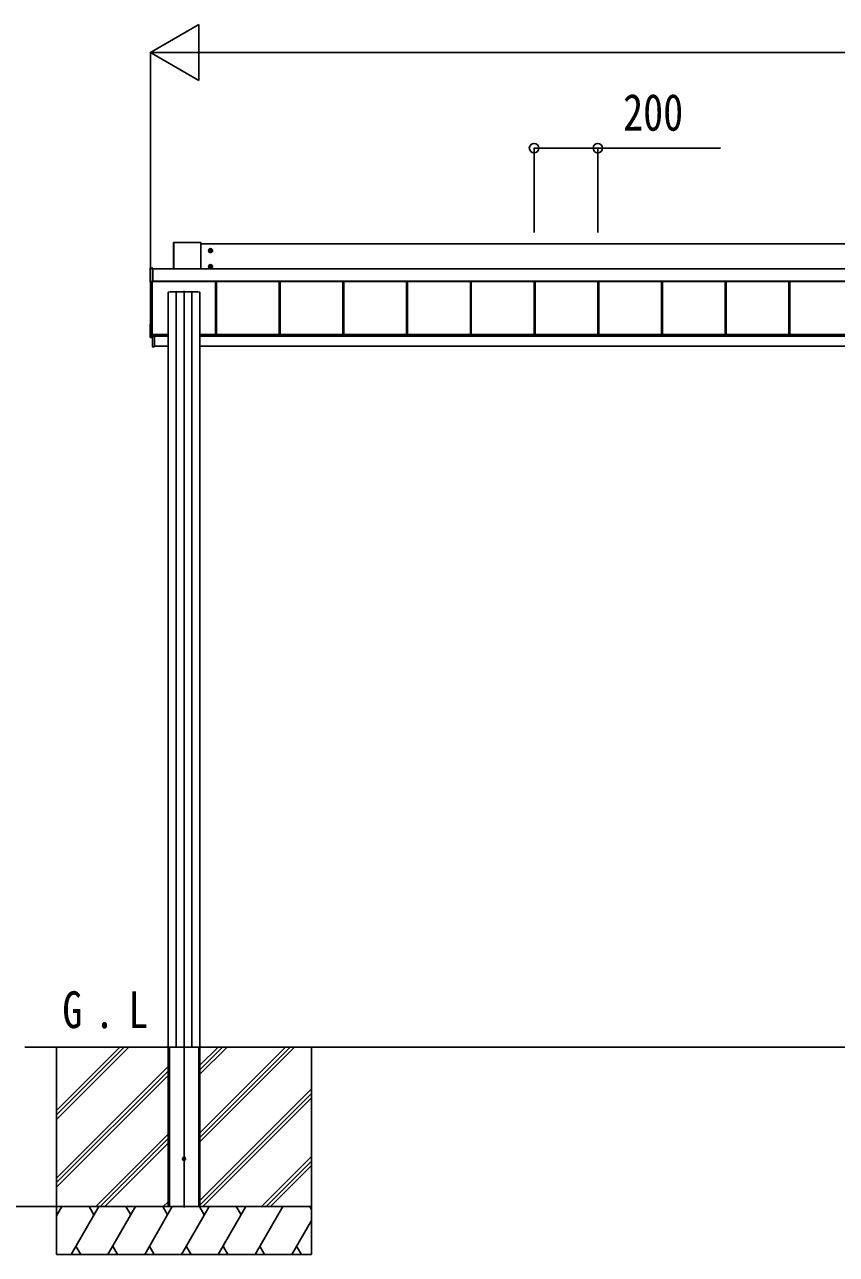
# Model space of a CAD drawing. Units: millimetres, scale not verified. Extents: x -14718 to 14718, y -10396 to 10396.
# Drawn here: x -12108 to -9560, y -7858 to -3999 of the extents above; entities that cross this region are included whole.
import ezdxf
from ezdxf.enums import TextEntityAlignment as Align

# ---------------------------------------------------------------- set-up
doc = ezdxf.new("R2010")
doc.units = ezdxf.units.MM
doc.header["$LTSCALE"] = 50
for name, color, linetype in [('0-2_USER1', 3, 'Continuous'), ('0-3_YKK_12', 2, 'Continuous'), ('0-4_YKK_A1', 4, 'Continuous'), ('0-5_YKK_D', 6, 'Continuous')]:
    doc.layers.add(name, color=color, linetype=linetype)
doc.styles.add('ＭＳ ゴシック', font='')
doc.styles.get('ＭＳ ゴシック').set_extended_font_data('MS Gothic')

msp = doc.modelspace()

# ---------------------------------------------------------------- linework, layer by layer
at = {"layer": '0-3_YKK_12'}
msp.add_line((-11607.43, -7710.42), (-11607.43, -4834.72), dxfattribs=at)
at = {"layer": '0-4_YKK_A1'}
for p, q in [((-11640.43, -4683.07), (-11640.43, -4765.23)), ((-11640.09, -4683.21), (-11640.43, -4683.07)), ((-11640.09, -4765.23), (-11640.09, -4683.21)), ((-11554.93, -4682.57), (-11639.93, -4682.57)), ((-11639.93, -4682.57), (-11639.59, -4682.71)), ((-11639.59, -4682.71), (-11639.59, -4683.2)), ((-11639.59, -4683.2), (-11639.59, -4765.23)), ((-11555.27, -4683.2), (-11639.59, -4683.2)), ((-11555.27, -4682.71), (-11554.93, -4682.57)), ((-11555.27, -4765.23), (-11555.27, -4683.2)), ((-11554.43, -4683.07), (-11554.77, -4683.21)), ((-11554.77, -4683.21), (-11554.77, -4765.23)), ((-11554.43, -4765.23), (-11554.43, -4683.07)), ((-7060.43, -4686.79), (-11554.43, -4686.79)), ((-11524.43, -4715.78), (-11524.43, -4701.28)), ((-11531.68, -4708.53), (-11517.18, -4708.53)), ((-11526.71, -4707.77), (-11527.43, -4707.77)), ((-11522.15, -4709.29), (-11521.43, -4709.29)), ((-11713.93, -4806.43), (-11713.93, -4764.45)), ((-11713.47, -4764.65), (-11713.93, -4764.45)), ((-11713.47, -4805.71), (-11713.47, -4764.65)), ((-11713.43, -4763.95), (-11707.73, -4763.95)), ((-11713.43, -4763.95), (-11712.97, -4764.15)), ((-11712.97, -4764.63), (-11712.97, -4805.69)), ((-11705.93, -4764.63), (-11712.97, -4764.63)), ((-11707.73, -4763.99), (-11707.73, -4763.95)), ((-11705.93, -4764), (-11707.13, -4764)), ((-11707.13, -4764), (-11707.13, -4764)), ((-11705.93, -4764), (-11707.13, -4764)), ((-11705.93, -4764.15), (-11705.93, -4764)), ((-11705.93, -4764), (-11705.93, -4764)), ((-11705.93, -4764.15), (-11705.93, -4764.63)), ((-11705.93, -4764.63), (-11705.93, -4805.69)), ((-7014.93, -4765.23), (-11705.93, -4765.23)), ((-7014.93, -4765.71), (-11705.93, -4765.71)), ((-11531.68, -4758.5), (-11517.18, -4758.5)), ((-11526.71, -4757.74), (-11527.43, -4757.74)), ((-11524.43, -4765.75), (-11524.43, -4751.25)), ((-11522.15, -4759.26), (-11521.43, -4759.26)), ((-11713.93, -4806.43), (-11713.47, -4805.71)), ((-11712.97, -4806.21), (-11713.43, -4806.93)), ((-11707.73, -4806.93), (-11713.43, -4806.93)), ((-11712.43, -4806.93), (-11712.43, -4979.35)), ((-11707.73, -4806.93), (-11707.73, -4806.81)), ((-11707.43, -4806.76), (-11707.43, -4979.4)), ((-11707.13, -4806.76), (-11707.13, -4806.75)), ((-11707.13, -4806.75), (-11705.93, -4806.75)), ((-11707.13, -4806.76), (-11705.93, -4806.76)), ((-7014.93, -4804.69), (-11705.93, -4804.69)), ((-7014.93, -4805.2), (-11705.93, -4805.2)), ((-11705.93, -4805.34), (-7014.93, -4805.34)), ((-7014.93, -4805.34), (-11705.93, -4805.34)), ((-11705.93, -4805.69), (-11705.93, -4806.21)), ((-11705.93, -4806.21), (-11705.93, -4806.75)), ((-11705.93, -4806.75), (-11705.93, -4806.76)), ((-11508.93, -4805.34), (-11508.93, -4971.57)), ((-11508.53, -4805.34), (-11508.53, -4970.62)), ((-11505.93, -4805.34), (-11505.93, -4971.57)), ((-11308.93, -4805.34), (-11308.93, -4971.57)), ((-11308.93, -4805.34), (-11308.93, -4971.57)), ((-11306.33, -4805.34), (-11306.33, -4971.57)), ((-11306.33, -4805.34), (-11306.33, -4971.57)), ((-11305.93, -4805.34), (-11305.93, -4971.57)), ((-11305.93, -4805.34), (-11305.93, -4971.57)), ((-11108.93, -4805.34), (-11108.93, -4971.57)), ((-11108.93, -4805.34), (-11108.93, -4971.57)), ((-11106.33, -4805.34), (-11106.33, -4971.57)), ((-11106.33, -4805.34), (-11106.33, -4971.57)), ((-11105.93, -4805.34), (-11105.93, -4971.57)), ((-11105.93, -4805.34), (-11105.93, -4971.57)), ((-10908.93, -4805.34), (-10908.93, -4971.57)), ((-10908.93, -4805.34), (-10908.93, -4971.57)), ((-10906.33, -4805.34), (-10906.33, -4971.57)), ((-10906.33, -4805.34), (-10906.33, -4971.57)), ((-10905.93, -4805.34), (-10905.93, -4971.57)), ((-10905.93, -4805.34), (-10905.93, -4971.57)), ((-10708.93, -4805.34), (-10708.93, -4971.57)), ((-10706.33, -4805.34), (-10706.33, -4971.57)), ((-10705.93, -4805.34), (-10705.93, -4971.57)), ((-10508.93, -4805.34), (-10508.93, -4971.57)), ((-10506.33, -4805.34), (-10506.33, -4971.57)), ((-10505.93, -4805.34), (-10505.93, -4971.57)), ((-10308.93, -4805.34), (-10308.93, -4971.57)), ((-10306.33, -4805.34), (-10306.33, -4971.57)), ((-10305.93, -4805.34), (-10305.93, -4971.57)), ((-10108.93, -4805.34), (-10108.93, -4971.57)), ((-10106.33, -4805.34), (-10106.33, -4971.57)), ((-10105.93, -4805.34), (-10105.93, -4971.57)), ((-9908.93, -4805.34), (-9908.93, -4971.57)), ((-9906.33, -4805.34), (-9906.33, -4971.57)), ((-9905.93, -4805.34), (-9905.93, -4971.57)), ((-9708.93, -4805.34), (-9708.93, -4971.57)), ((-9706.33, -4805.34), (-9706.33, -4971.57)), ((-9705.93, -4805.34), (-9705.93, -4971.57)), ((-11657.43, -4839.28), (-11657.43, -7203.92)), ((-11632.24, -4837.54), (-11632.24, -7207.92)), ((-11582.62, -4837.54), (-11582.62, -7207.92)), ((-11557.43, -4839.28), (-11557.43, -7203.92)), ((-11712.96, -4938.83), (-11712.43, -4938.8)), ((-11713.43, -4939.33), (-11713.43, -4980.39)), ((-11703.93, -4971.18), (-11707.13, -4971.18)), ((-11706.93, -4973.13), (-11706.93, -4971.18)), ((-11706.93, -4976.72), (-11706.93, -4973.13)), ((-11706.65, -4973.13), (-11706.93, -4973.13)), ((-11706.93, -5009.8), (-11706.93, -4976.72)), ((-11706.65, -4976.72), (-11706.93, -4976.72)), ((-11706.65, -4971.18), (-11706.65, -4973.13)), ((-11706.65, -4976.72), (-11706.65, -5009.8)), ((-11706.63, -4976.42), (-11706.63, -4973.43)), ((-11706.63, -4976.42), (-11706.63, -4976.42)), ((-11700.43, -4976.7), (-11706.63, -4976.72)), ((-11706.62, -4976.42), (-11706.62, -4976.42)), ((-11706.15, -4973.63), (-11706.43, -4973.63)), ((-11706.15, -4976.21), (-11706.43, -4976.21)), ((-11706.15, -4973.63), (-11706.15, -4976.21)), ((-11706.15, -4976.21), (-11700.43, -4976.2)), ((-11705.43, -4971.92), (-11705.43, -4971.18)), ((-11705.43, -4971.92), (-11700.43, -4971.91)), ((-11657.43, -4971.57), (-11704.43, -4971.57)), ((-11704.43, -4971.57), (-11704.43, -4971.86)), ((-11704.43, -4971.86), (-11704.43, -4971.91)), ((-11703.93, -4971.57), (-11703.93, -4971.18)), ((-11700.43, -4976.2), (-11700.43, -4971.91)), ((-11657.43, -4973.57), (-11700.43, -4973.57)), ((-11700.43, -4976.2), (-11700.43, -4976.4)), ((-11657.43, -4976.44), (-11700.43, -4976.44)), ((-11700.43, -4976.7), (-11700.43, -5010.18)), ((-7057.43, -4971.57), (-11557.43, -4971.57)), ((-7057.43, -4973.57), (-11557.43, -4973.57)), ((-7057.43, -4976.44), (-11557.43, -4976.44)), ((-11713.43, -4980.63), (-11713.43, -4980.39)), ((-11712.96, -4980.89), (-11707.25, -4981.23)), ((-11712.96, -4980.89), (-11712.96, -4981.13)), ((-11712.96, -4981.13), (-11706.93, -4981.51)), ((-11712.96, -4981.13), (-11712.96, -4981.13)), ((-11712.96, -4981.13), (-11706.93, -4981.51)), ((-11711.93, -4979.9), (-11707.93, -4979.9)), ((-11707.25, -4981.28), (-11707.25, -4981.23)), ((-11706.93, -5009.8), (-11706.65, -5009.8)), ((-11706.65, -5009.8), (-11700.43, -5010.18)), ((-11700.43, -5010.48), (-11706.65, -5010.1)), ((-11658.28, -5007.92), (-11700.43, -5007.92)), ((-11700.43, -5010.18), (-11700.43, -5010.48)), ((-11658.43, -5010.1), (-11658.3, -5007.92)), ((-11658.28, -5007.92), (-11657.8, -5007.92)), ((-11657.93, -5010.42), (-11658.13, -5010.42)), ((-11657.8, -5007.92), (-11657.93, -5010.1)), ((-11657.43, -5010.42), (-11657.93, -5010.42)), ((-11657.43, -5007.92), (-11657.8, -5007.92)), ((-11557.06, -5007.92), (-11557.43, -5007.92)), ((-11557.43, -5010.1), (-11556.93, -5010.1)), ((-11556.93, -5010.42), (-11557.43, -5010.42)), ((-11557.06, -5007.92), (-11556.58, -5007.92)), ((-11556.93, -5010.1), (-11557.06, -5007.92)), ((-11556.93, -5010.42), (-11556.93, -5010.1)), ((-11556.73, -5010.42), (-11556.93, -5010.42)), ((-7058.28, -5007.92), (-11556.58, -5007.92)), ((-11556.56, -5007.92), (-11556.43, -5010.1)), ((-11657.43, -7207.92), (-12107.43, -7207.92)), ((-12007.43, -7207.92), (-12007.43, -7857.92)), ((-12007.43, -7434.55), (-11780.8, -7207.92)), ((-12007.43, -7406.27), (-11809.08, -7207.92)), ((-12007.43, -7420.41), (-11795, -7207.98)), ((-11657.43, -7203.92), (-11657.43, -7707.92)), ((-11657.43, -7207.92), (-11657.13, -7207.92)), ((-11657.43, -7207.92), (-11657.43, -7707.92)), ((-11657.13, -7207.92), (-11557.73, -7207.92)), ((-11654.93, -7207.92), (-11654.93, -7707.92)), ((-11653.43, -7207.92), (-11653.43, -7707.92)), ((-11561.43, -7207.92), (-11561.43, -7707.92)), ((-11559.93, -7207.92), (-11559.93, -7707.92)), ((-11557.43, -7203.92), (-11557.43, -7707.92)), ((-11557.43, -7207.92), (-1907.43, -7207.92)), ((-11557.43, -7207.92), (-11557.43, -7707.92)), ((-11557.43, -7292.92), (-11472.43, -7207.92)), ((-11557.43, -7278.78), (-11486.57, -7207.92)), ((-11557.43, -7264.63), (-11500.72, -7207.92)), ((-11557.43, -7505.05), (-11260.34, -7207.96)), ((-11557.43, -7490.91), (-11274.48, -7207.96)), ((-11557.43, -7476.77), (-11288.62, -7207.96)), ((-11207.43, -7207.92), (-11207.43, -7857.92)), ((-12007.43, -7618.4), (-11657.43, -7268.4)), ((-12007.43, -7632.54), (-11657.43, -7282.54)), ((-12007.43, -7646.68), (-11657.43, -7296.68)), ((-11557.43, -7688.9), (-11207.43, -7338.9)), ((-11557.43, -7703.04), (-11207.43, -7353.04)), ((-11548.17, -7707.92), (-11207.43, -7367.18)), ((-11884.82, -7707.92), (-11657.43, -7480.53)), ((-11870.68, -7707.92), (-11657.43, -7494.67)), ((-11856.54, -7707.92), (-11657.43, -7508.82)), ((-11364.32, -7707.92), (-11207.43, -7551.03)), ((-11350.18, -7707.92), (-11207.43, -7565.17)), ((-11336.04, -7707.92), (-11207.43, -7579.32)), ((-11207.43, -7707.92), (-12007.43, -7707.92)), ((-12007.43, -7736.86), (-11990.72, -7707.92)), ((-11207.43, -7707.92), (-12007.43, -7707.92)), ((-11961.85, -7857.92), (-11875.25, -7707.92)), ((-11890.25, -7733.9), (-11905.25, -7707.92)), ((-11846.38, -7857.92), (-11759.78, -7707.92)), ((-11774.78, -7733.9), (-11789.78, -7707.92)), ((-11730.91, -7857.92), (-11644.31, -7707.92)), ((-11659.31, -7733.9), (-11674.31, -7707.92)), ((-11672.69, -7707.92), (-11657.43, -7692.66)), ((-11657.43, -7707.92), (-11557.43, -7707.92)), ((-11615.44, -7857.92), (-11528.84, -7707.92)), ((-11543.84, -7733.9), (-11558.84, -7707.92)), ((-11499.97, -7857.92), (-11413.37, -7707.92)), ((-11428.37, -7733.9), (-11443.37, -7707.92)), ((-11384.5, -7857.92), (-11297.9, -7707.92)), ((-11207.43, -7716.58), (-11212.43, -7707.92)), ((-12005.72, -7733.9), (-12007.43, -7730.94)), ((-11269.03, -7857.92), (-11207.43, -7751.22)), ((-11946.86, -7831.94), (-11931.86, -7857.92)), ((-11831.39, -7831.94), (-11816.39, -7857.92)), ((-11715.92, -7831.94), (-11700.92, -7857.92)), ((-11600.44, -7831.94), (-11585.44, -7857.92)), ((-11484.98, -7831.94), (-11469.98, -7857.92)), ((-11369.5, -7831.94), (-11354.51, -7857.92)), ((-11254.03, -7831.94), (-11239.04, -7857.92)), ((-12007.43, -7857.92), (-11207.43, -7857.92))]:
    msp.add_line(p, q, dxfattribs=at)
for points in [[(-11639.59, -4682.71), (-11555.27, -4682.71), (-11555.27, -4683.2)], [(-11523.67, -4706.25), (-11523.67, -4705.53), (-11525.19, -4705.53), (-11525.19, -4706.25)], [(-11527.43, -4707.77), (-11527.43, -4709.29), (-11526.71, -4709.29)], [(-11525.19, -4710.81), (-11525.19, -4711.53), (-11523.67, -4711.53), (-11523.67, -4710.81)], [(-11521.43, -4709.29), (-11521.43, -4707.77), (-11522.15, -4707.77)], [(-11712.97, -4764.63), (-11712.97, -4764.15), (-11705.93, -4764.15)], [(-11707.63, -4764.01), (-11707.67, -4763.99), (-11707.73, -4763.99)], [(-11527.43, -4757.74), (-11527.43, -4759.26), (-11526.71, -4759.26)], [(-11523.67, -4756.22), (-11523.67, -4755.5), (-11525.19, -4755.5), (-11525.19, -4756.22)], [(-11525.19, -4760.78), (-11525.19, -4761.5), (-11523.67, -4761.5), (-11523.67, -4760.78)], [(-11521.43, -4759.26), (-11521.43, -4757.74), (-11522.15, -4757.74)], [(-11705.93, -4806.21), (-11712.97, -4806.21), (-11712.97, -4805.69), (-11705.93, -4805.69)], [(-11706.62, -4976.42), (-11706.63, -4976.42), (-11706.63, -4976.42)], [(-11706.61, -4976.42), (-11700.43, -4976.4), (-11700.43, -4976.7)], [(-11706.43, -4976.23), (-11706.43, -4976.21), (-11706.43, -4973.63)], [(-11712.43, -4979.35), (-11712.43, -4979.92), (-11706.93, -4980.25)], [(-11657.93, -5010.42), (-11657.93, -5010.1), (-11657.43, -5010.1)], [(-11657.13, -7207.92), (-11557.73, -7207.92), (-11557.43, -7207.92)]]:
    msp.add_lwpolyline(points, dxfattribs=at)
for points in [[(-11524.43, -4702.76), (-11529.43, -4705.64), (-11529.43, -4711.42), (-11524.43, -4714.3), (-11519.43, -4711.42), (-11519.43, -4705.64)], [(-11524.43, -4752.73), (-11529.43, -4755.61), (-11529.43, -4761.39), (-11524.43, -4764.27), (-11519.43, -4761.39), (-11519.43, -4755.61)]]:
    msp.add_lwpolyline(points, close=True, dxfattribs=at)
for centre, radius in [((-11524.43, -4708.53), 6.25), ((-11524.43, -4708.53), 5), ((-11524.43, -4758.5), 6.25), ((-11524.43, -4758.5), 5), ((-11607.43, -7557.92), 5)]:
    msp.add_circle(centre, radius, dxfattribs=at)
for centre, radius, start, end in [((-11639.59, -4683.21), 0.5, 90.15046, 179.81463), ((-11639.71, -4687.31), 4.12, 88.40447, 95.35624), ((-11555.27, -4683.21), 0.5, 0.18537, 89.84954), ((-11555.15, -4687.31), 4.12, 84.64376, 91.59553), ((-11524.43, -4708.53), 5.58, 153.74848, 206.25152), ((-11524.43, -4708.53), 5.58, 93.74848, 146.25152), ((-11526.71, -4706.25), 1.52, 270, 0), ((-11524.43, -4708.53), 5.58, 33.74848, 86.25152), ((-11522.15, -4706.25), 1.52, 180, 270), ((-11524.43, -4708.53), 5.58, 333.74848, 26.25152), ((-11524.43, -4708.53), 5.58, 213.74848, 266.25152), ((-11526.71, -4710.81), 1.52, 0, 90), ((-11524.43, -4708.53), 5.58, 273.74848, 326.25152), ((-11522.15, -4710.81), 1.52, 90, 180), ((-11712.97, -4764.65), 0.5, 90.15046, 179.81463), ((-11713.09, -4768.75), 4.12, 88.40447, 95.35624), ((-11707.55, -4762.25), 1.74, 265.66516, 269.50049), ((-11524.43, -4758.5), 5.58, 153.74848, 206.25152), ((-11524.43, -4758.5), 5.58, 93.74848, 146.25152), ((-11524.43, -4758.5), 5.58, 213.74848, 266.25152), ((-11526.71, -4756.22), 1.52, 270, 0), ((-11526.71, -4760.78), 1.52, 0, 90), ((-11524.43, -4758.5), 5.58, 33.74848, 86.25152), ((-11524.43, -4758.5), 5.58, 273.74848, 326.25152), ((-11522.15, -4756.22), 1.52, 180, 270), ((-11522.15, -4760.78), 1.52, 90, 180), ((-11524.43, -4758.5), 5.58, 333.74848, 26.25152), ((-11713.09, -4809.81), 4.12, 88.40447, 95.35624), ((-11712.97, -4805.7), 0.502, 180.349, 269.68592), ((-11707.73, -4806.51), 0.301, 269.99262, 297.9043), ((-11707.22, -4809.46), 2.71, 88.10375, 98.40666), ((-11712.93, -4939.33), 0.5, 93.48119, 179.98396), ((-11707.13, -4970.88), 0.3, 180.01748, 270.01745), ((-11706.63, -4973.13), 0.3, 180.01746, 270.01745), ((-11706.63, -4976.72), 0.3, 90.12237, 180), ((-11705.3, -4973.2), 1.35, 177.08798, 189.90325), ((-11705.43, -4976.64), 1.22, 169.53624, 183.72385), ((-11705.42, -4976.59), 1.21, 171.62247, 185.82998), ((-11705.38, -4976.64), 1.25, 169.72631, 183.54265), ((-11706.61, -4976.72), 0.3, 90.22184, 92.22662), ((-11706.61, -4976.56), 0.141, 90.0241, 94.22537), ((-11706.22, -4978.2), 1.98, 88.04873, 96.20074), ((-11712.93, -4980.39), 0.5, 180.01604, 266.51881), ((-11712.93, -4980.63), 0.5, 180, 266.3803), ((-11712.93, -4980.63), 0.5, 180.01604, 266.51881), ((-11711.93, -4979.4), 0.5, 180.01746, 270.01745), ((-11707.93, -4979.4), 0.5, 269.98255, 359.98254), ((-11707.23, -4980.94), 0.3, 266.48405, 359.9811), ((-11707.23, -4980.98), 0.3, 266.48405, 359.9811), ((-11706.63, -5009.8), 0.3, 180, 266.5), ((-11705.42, -5009.95), 1.24, 173.06854, 186.93146), ((-11658.13, -5010.12), 0.3, 176.5, 270), ((-11556.73, -5010.12), 0.3, 270, 3.5)]:
    msp.add_arc(centre, radius, start, end, dxfattribs=at)
for centre, major_axis, ratio, start_param, end_param in [((-11639.93, -4683.07), (0.382, -0.325), 0.996231, 2.2770247, 3.8440941), ((-11554.93, -4683.07), (0.382, 0.325), 0.996231, 5.5806839, 7.1477533), ((-11713.43, -4764.46), (0.382, -0.325), 0.996231, 2.2770247, 3.8440941), ((-11707.13, -4763.99), (0.6, 0), 0.026226, 3.1415927, 3.8726279), ((-11707.13, -4763.99), (0.6, 0), 0.026226, 3.8726279, 4.712389), ((-11713.43, -4806.43), (0.382, 0.325), 0.996231, 2.4390913, 4.0061606), ((-11707.13, -4806.81), (0.6, 0), 0.096025, 1.5707963, 3.1415927), ((-11707.73, -4806.63), (0, 0.3), 0.998743, 3.1415927, 4.2299164), ((-11607.43, -4839.28), (50, 0), 0.04, 6.2831853, 9.424778), ((-11706.65, -4973.63), (0.301, 0.4), 0.997782, 5.3593221, 6.9301184), ((-11706.65, -4976.22), (0.301, 0.4), 0.997782, 3.7885257, 3.8252324), ((-11706.63, -4973.63), (0.108, 0.169), 0.994155, 5.2849907, 6.855787), ((-11706.63, -4976.22), (-0.145, 0.15), 0.921201, 2.3686772, 3.9027669), ((-11706.63, -4976.22), (0.482, -0.007), 0.414889, 4.7553012, 6.2893908), ((-11706.13, -4976.21), (0.001, 0.2), 0.09157, 1.5714198, 1.6062613), ((-11706.65, -4981.31), (0.6, -0.037), 0.034769, 3.1437205, 4.2258199), ((-11657.93, -5010.12), (0.5, -0.018), 0.036539, 1.5736281, 3.1406975), ((-11556.93, -5010.12), (0.5, 0.018), 0.036539, 0.0008951, 1.5679645)]:
    msp.add_ellipse(centre, major_axis=major_axis, ratio=ratio, start_param=start_param, end_param=end_param, dxfattribs=at)
at = {"layer": '0-5_YKK_D'}
for p, q in [((-11712.43, -4086.79), (-11560.88, -3999.29)), ((-11560.88, -4174.29), (-11560.88, -3999.29)), ((-11712.43, -4805.93), (-11712.43, -4085.79)), ((-11712.43, -4086.79), (-11560.88, -4174.29)), ((-11712.43, -4086.79), (-11409.32, -4086.79)), ((-11537.43, -4086.79), (-2477.43, -4086.79)), ((-10508.93, -4651.64), (-10508.93, -4385.79)), ((-10308.93, -4651.64), (-10308.93, -4385.79)), ((-12008.43, -7707.92), (-12308.43, -7707.92))]:
    msp.add_line(p, q, dxfattribs=at)
msp.add_lwpolyline([(-10508.93, -4386.79), (-10308.93, -4386.79), (-9923.83, -4386.79)], dxfattribs=at)
for centre in [(-10508.93, -4386.79), (-10308.93, -4386.79)]:
    msp.add_circle(centre, 14.88, dxfattribs=at)

# ---------------------------------------------------------------- texts
at = {"layer": '0-2_USER1', "style": 'ＭＳ ゴシック', "width": 0.8}
for s, p in [('G', (-11989.43, -7182.61)), ('L', (-11782.56, -7182.61)), ('.', (-11888.63, -7182.61))]:
    msp.add_text(s, height=115.5, dxfattribs=at).set_placement(p, align=Align.BOTTOM_LEFT)
at = {"layer": '0-5_YKK_D', "style": 'ＭＳ ゴシック', "width": 0.8}
msp.add_text('200', height=115.5, dxfattribs=at).set_placement((-10229.43, -4366.79), align=Align.BOTTOM_LEFT)

doc.saveas('drawing.dxf')
